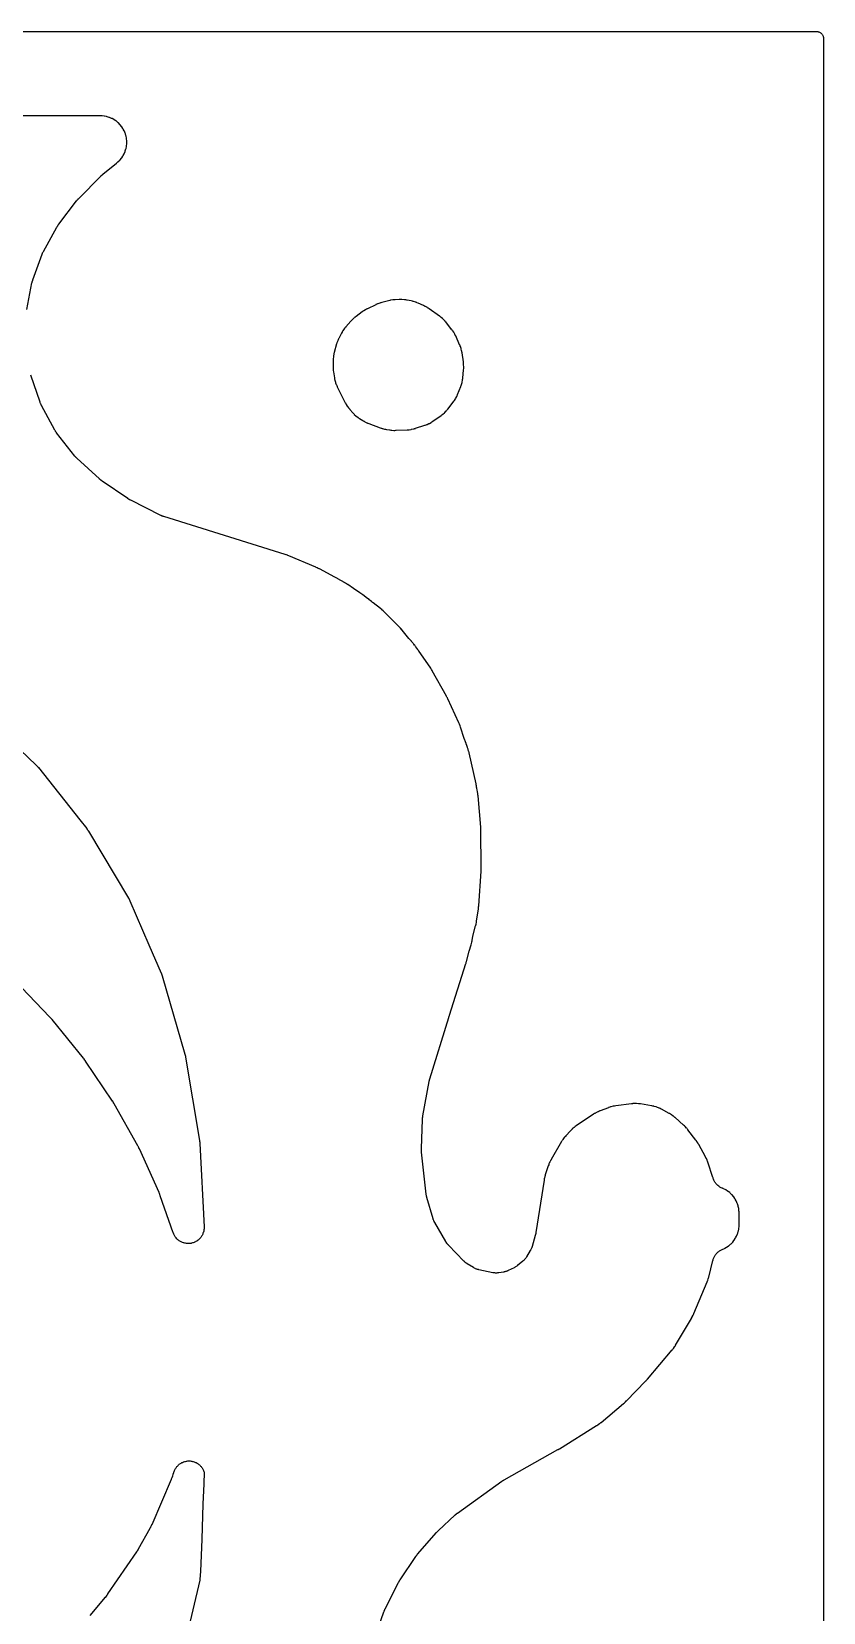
# Model space of a CAD drawing. Header units: millimetres. Extents: x 0 to 300, y 0 to 300.
# Drawn here: x 224.9 to 300, y 150 to 300.1 of the extents above; entities that cross this region are included whole.
import ezdxf

# ---------------------------------------------------------------- set-up
doc = ezdxf.new("R2010")
doc.units = ezdxf.units.MM
doc.layers.add('CUT', color=7, linetype='CONTINUOUS')

msp = doc.modelspace()

# ---------------------------------------------------------------- linework, layer by layer
at = {"layer": 'CUT'}
for points in [[(1.4375, 300.0625), (298.5266, 300.0625), (299.4119, 300.0625), (299.4853, 300.0589), (299.5435, 300.0503), (299.6005, 300.036), (299.6559, 300.0162), (299.7091, 299.991), (299.7595, 299.9608), (299.8068, 299.9257), (299.8503, 299.8863), (299.8898, 299.8427), (299.9249, 299.7954), (299.9551, 299.745), (299.9802, 299.6918), (300.0001, 299.6365), (300.0143, 299.5794), (300.023, 299.5212), (300.0266, 299.4478), (300.0266, 298.5625), (300.0266, 1.4375)], [(224.4298, 273.6712), (224.9149, 276.2021), (224.9163, 276.2092), (224.9196, 276.2257), (224.9202, 276.2288), (224.9274, 276.2607), (224.9428, 276.3244), (224.9484, 276.3462), (224.9573, 276.3762), (224.9824, 276.4551), (224.9938, 276.4887), (225.8782, 278.9309), (225.8808, 278.9378), (225.8868, 278.9539), (225.8879, 278.9569), (225.9, 278.9875), (225.9256, 279.0487), (225.9347, 279.0695), (225.9483, 279.098), (225.9861, 279.1728), (226.0029, 279.2045), (227.2848, 281.5101), (227.2928, 281.5243), (227.3119, 281.5573), (227.3202, 281.5713), (227.3304, 281.5881), (227.3389, 281.6018), (227.359, 281.6338), (227.3677, 281.6474), (227.3779, 281.663), (227.3869, 281.6765), (227.4082, 281.7078), (227.4175, 281.7211), (227.4289, 281.7372), (227.4384, 281.7504), (227.4608, 281.7809), (227.4705, 281.7939), (229.1534, 283.9996), (229.1623, 284.011), (229.1831, 284.0374), (229.1921, 284.0487), (229.2033, 284.0623), (229.2125, 284.0734), (229.2341, 284.0992), (229.2435, 284.1101), (229.2544, 284.1226), (229.2639, 284.1334), (229.2864, 284.1585), (229.2962, 284.1691), (229.3081, 284.182), (229.318, 284.1925), (229.3413, 284.2168), (229.3514, 284.2272), (231.4476, 286.3461), (231.4562, 286.3546), (231.4762, 286.3743), (231.4849, 286.3827), (231.4955, 286.3929), (231.5043, 286.4012), (231.5249, 286.4204), (231.5338, 286.4286), (231.5441, 286.4379), (231.5531, 286.446), (231.5742, 286.4646), (231.5833, 286.4726), (231.5944, 286.4822), (231.6036, 286.49), (231.6252, 286.5081), (231.6345, 286.5157), (232.9456, 287.5835), (232.9569, 287.593), (233.0297, 287.6553), (233.0408, 287.665), (233.0836, 287.7035), (233.105, 287.7238), (233.2392, 287.857), (233.2789, 287.9005), (233.3977, 288.0442), (233.433, 288.0915), (233.5371, 288.2461), (233.5676, 288.2966), (233.656, 288.4608), (233.6813, 288.514), (233.7532, 288.686), (233.7732, 288.7415), (233.8278, 288.9197), (233.8423, 288.9769), (233.8792, 289.1597), (233.888, 289.218), (233.9067, 289.4035), (233.9098, 289.4624), (233.9102, 289.6488), (233.9075, 289.7077), (233.8896, 289.8933), (233.8811, 289.9516), (233.8451, 290.1345), (233.8309, 290.1918), (233.7771, 290.3703), (233.7574, 290.4258), (233.6863, 290.5982), (233.6612, 290.6516), (233.5736, 290.8161), (233.5433, 290.8668), (233.44, 291.0219), (233.4049, 291.0693), (233.2869, 291.2136), (233.2473, 291.2574), (233.1156, 291.3893), (233.072, 291.429), (232.928, 291.5474), (232.8807, 291.5826), (232.7258, 291.6863), (232.6752, 291.7167), (232.5108, 291.8047), (232.4576, 291.8299), (232.2854, 291.9014), (232.2298, 291.9213), (232.0515, 291.9755), (231.9943, 291.9898), (231.8114, 292.0262), (231.7531, 292.0349), (231.565, 292.0535), (231.5356, 292.0556), (231.4781, 292.0585), (231.4633, 292.059), (231.3675, 292.0614), (231.3528, 292.0615), (189.7582, 292.0615)], [(257.325, 147.2432), (258.3212, 150.0585), (258.3261, 150.072), (258.3378, 150.1034), (258.3429, 150.1168), (258.3492, 150.1331), (258.3546, 150.1464), (258.3672, 150.1774), (258.3728, 150.1907), (258.3792, 150.2058), (258.385, 150.219), (258.3986, 150.2496), (258.4046, 150.2626), (258.412, 150.2785), (258.4181, 150.2915), (258.4328, 150.3216), (258.4391, 150.3345), (259.6985, 152.8279), (259.7049, 152.8403), (259.72, 152.8691), (259.7266, 152.8814), (259.7347, 152.8964), (259.7415, 152.9086), (259.7575, 152.9369), (259.7644, 152.949), (259.7725, 152.9628), (259.7797, 152.9748), (259.7966, 153.0026), (259.8039, 153.0145), (259.8129, 153.0289), (259.8204, 153.0407), (259.8382, 153.0679), (259.8459, 153.0796), (261.3355, 155.2962), (261.3436, 155.3081), (261.3629, 155.3358), (261.3712, 155.3476), (261.3815, 155.3619), (261.39, 155.3736), (261.4102, 155.4006), (261.4189, 155.4121), (261.429, 155.4253), (261.4379, 155.4367), (261.4589, 155.463), (261.468, 155.4743), (261.4792, 155.4879), (261.4884, 155.499), (261.5103, 155.5247), (261.5197, 155.5356), (263.3233, 157.5914), (263.3306, 157.5997), (263.3479, 157.6189), (263.3554, 157.6271), (263.3646, 157.6371), (263.3721, 157.6452), (263.3899, 157.664), (263.3976, 157.672), (263.4065, 157.6812), (263.4142, 157.6891), (263.4325, 157.7074), (263.4403, 157.7153), (263.45, 157.7248), (263.4579, 157.7325), (263.4766, 157.7504), (263.4847, 157.758), (265.0534, 159.2255), (265.0641, 159.2353), (265.0891, 159.258), (265.1, 159.2677), (265.1133, 159.2793), (265.1242, 159.2888), (265.15, 159.3107), (265.1612, 159.32), (265.174, 159.3305), (265.1853, 159.3397), (265.2118, 159.3607), (265.2232, 159.3696), (265.2372, 159.3804), (265.2488, 159.3891), (265.2759, 159.4093), (265.2876, 159.4179), (269.4996, 162.4452), (269.5099, 162.4525), (269.5341, 162.4694), (269.5446, 162.4765), (269.5573, 162.4852), (269.5679, 162.4922), (269.5925, 162.5084), (269.6031, 162.5152), (269.6154, 162.523), (269.6261, 162.5298), (269.6512, 162.5453), (269.662, 162.5518), (269.6753, 162.5597), (269.6862, 162.5661), (269.7117, 162.5809), (269.7227, 162.5872), (274.8336, 165.4514), (274.8393, 165.4546), (274.879, 165.4774), (274.8851, 165.4809), (274.9341, 165.5099), (274.94, 165.5135), (274.9785, 165.5368), (274.9848, 165.5407), (278.4975, 167.7297), (278.5149, 167.741), (278.6271, 167.8164), (278.6441, 167.8283), (278.7814, 167.9277), (278.7981, 167.9402), (278.9047, 168.0232), (278.9209, 168.0363), (281.0519, 169.8165), (281.0636, 169.8265), (281.1386, 169.8926), (281.15, 169.9029), (281.2421, 169.9881), (281.2532, 169.9987), (281.3248, 170.0685), (281.3357, 170.0794), (283.1469, 171.9387), (283.1536, 171.9457), (283.2, 171.9949), (283.2071, 172.0026), (283.2639, 172.0649), (283.2707, 172.0725), (283.3147, 172.1225), (283.3219, 172.1308), (285.6876, 174.9197), (285.6958, 174.9295), (285.748, 174.9938), (285.7559, 175.0038), (285.7864, 175.0431), (285.8016, 175.0635), (285.8976, 175.1983), (285.9119, 175.2194), (285.9391, 175.2611), (285.9459, 175.2719), (285.9895, 175.3422), (285.9961, 175.3531), (287.4998, 177.8984), (287.51, 177.9164), (287.5744, 178.0345), (287.584, 178.0528), (287.6596, 178.2037), (287.6686, 178.2223), (287.7247, 178.3446), (287.733, 178.3636), (288.9949, 181.385), (288.9988, 181.3948), (289.026, 181.4631), (289.0299, 181.4733), (289.0469, 181.5184), (289.0547, 181.5403), (289.1004, 181.6777), (289.107, 181.699), (289.1179, 181.7362), (289.1207, 181.7464), (289.1398, 181.8165), (289.1428, 181.8279), (289.5411, 183.4096), (289.5525, 183.4508), (289.5752, 183.5257), (289.6039, 183.6062), (289.6255, 183.6589), (289.6616, 183.7363), (289.6881, 183.7867), (289.7314, 183.8603), (289.7625, 183.9079), (289.8127, 183.9772), (289.8482, 184.0216), (289.9046, 184.0858), (289.9442, 184.1267), (290.0065, 184.1852), (290.0498, 184.2221), (290.1173, 184.2744), (290.1639, 184.3071), (290.2361, 184.3528), (290.2856, 184.3809), (290.3618, 184.4195), (290.4171, 184.4443), (290.631, 184.5405), (290.6819, 184.5663), (290.8398, 184.6562), (290.8883, 184.687), (291.0368, 184.7915), (291.0821, 184.8268), (291.2199, 184.945), (291.2617, 184.9844), (291.3875, 185.1153), (291.4253, 185.1585), (291.5381, 185.3008), (291.5716, 185.3475), (291.6703, 185.4999), (291.6991, 185.5496), (291.7828, 185.7107), (291.8067, 185.7629), (291.8746, 185.9313), (291.8935, 185.9855), (291.9449, 186.1597), (291.9585, 186.2155), (291.9931, 186.3937), (292.0013, 186.4505), (292.0189, 186.6338), (292.021, 186.6624), (292.0237, 186.7185), (292.0242, 186.7328), (292.0264, 186.8261), (292.0266, 186.8405), (292.0266, 187.8728), (292.0264, 187.8879), (292.0239, 187.9865), (292.0233, 188.0016), (292.0203, 188.0607), (292.018, 188.091), (291.9984, 188.2843), (291.9893, 188.3442), (291.9508, 188.532), (291.9356, 188.5907), (291.8784, 188.7736), (291.8574, 188.8305), (291.782, 189.0067), (291.7553, 189.0612), (291.6625, 189.2289), (291.6305, 189.2804), (291.5212, 189.4378), (291.4842, 189.4858), (291.3596, 189.6315), (291.3179, 189.6755), (291.1793, 189.8078), (291.1333, 189.8474), (290.982, 189.9651), (290.9323, 189.9998), (290.7699, 190.1016), (290.717, 190.1312), (290.5428, 190.2172), (290.5152, 190.23), (290.4609, 190.2535), (290.4551, 190.2559), (290.4536, 190.2567), (290.415, 190.2733), (290.3414, 190.3072), (290.2631, 190.3482), (290.2123, 190.3779), (290.1383, 190.4263), (290.0907, 190.4609), (290.0219, 190.5164), (289.9779, 190.5555), (289.9148, 190.6174), (289.8749, 190.6606), (289.8182, 190.7284), (289.7827, 190.7754), (289.7329, 190.8484), (289.7022, 190.8986), (289.6598, 190.9762), (289.6342, 191.0292), (289.5996, 191.1105), (289.5716, 191.1865), (289.5574, 191.2284), (289.5541, 191.2391), (289.5526, 191.2437), (289.5424, 191.2753), (289.5407, 191.2804), (289.0582, 192.7346), (289.0538, 192.7473), (289.0244, 192.8296), (289.0198, 192.8422), (289.001, 192.8912), (288.9909, 192.9161), (288.9213, 193.0762), (288.91, 193.1007), (288.8869, 193.1478), (288.8809, 193.1598), (288.8408, 193.2374), (288.8345, 193.2493), (288.1992, 194.4131), (288.1939, 194.4227), (288.1562, 194.4889), (288.1505, 194.4987), (288.125, 194.5416), (288.1122, 194.562), (288.0304, 194.6878), (288.0174, 194.7069), (287.9942, 194.7397), (287.9879, 194.7486), (287.9433, 194.8093), (287.9359, 194.8191), (287.1736, 195.8137), (287.1643, 195.8254), (287.1038, 195.9006), (287.0943, 195.912), (287.0568, 195.9562), (287.037, 195.9784), (286.905, 196.1192), (286.8841, 196.1404), (286.8424, 196.1807), (286.8316, 196.1909), (286.7605, 196.2562), (286.7495, 196.2661), (285.9491, 196.9662), (285.9369, 196.9767), (285.8561, 197.0436), (285.8435, 197.0537), (285.794, 197.0925), (285.768, 197.1118), (285.5964, 197.232), (285.5694, 197.2498), (285.516, 197.2831), (285.5022, 197.2915), (285.4117, 197.3445), (285.3977, 197.3525), (284.648, 197.7654), (284.6332, 197.7734), (284.536, 197.8234), (284.5209, 197.8309), (284.4618, 197.8593), (284.4311, 197.873), (284.2319, 197.9552), (284.1684, 197.9773), (283.9612, 198.0367), (283.9287, 198.045), (283.8647, 198.0595), (283.8482, 198.063), (283.741, 198.0842), (283.7244, 198.0873), (282.6826, 198.263), (282.6681, 198.2652), (282.5735, 198.2788), (282.5589, 198.2807), (282.5019, 198.2875), (282.4726, 198.2902), (282.2845, 198.3032), (282.2257, 198.3044), (282.0373, 198.2989), (282.0079, 198.2973), (281.9507, 198.2929), (281.936, 198.2915), (281.8409, 198.2818), (281.8263, 198.2801), (280.3402, 198.0902), (280.3228, 198.0877), (280.2096, 198.0698), (280.1922, 198.0668), (280.1247, 198.0541), (280.0902, 198.0466), (279.8681, 197.9911), (279.8341, 197.9816), (279.7685, 197.961), (279.7518, 197.9555), (279.6435, 197.9181), (279.6269, 197.9121), (278.8411, 197.6143), (278.8251, 197.608), (278.7219, 197.5655), (278.7061, 197.5587), (278.6449, 197.5314), (278.6139, 197.5165), (278.4156, 197.4141), (278.3856, 197.3975), (278.3279, 197.3634), (278.3132, 197.3544), (278.2188, 197.2949), (278.2044, 197.2855), (276.572, 196.1895), (276.5575, 196.1794), (276.4647, 196.1131), (276.4505, 196.1026), (276.396, 196.0612), (276.3686, 196.0391), (276.1954, 195.8907), (276.1694, 195.8671), (276.1201, 195.8195), (276.1076, 195.8071), (276.0277, 195.7256), (276.0156, 195.7128), (275.5902, 195.2518), (275.5793, 195.2396), (275.5095, 195.1597), (275.4989, 195.1473), (275.4583, 195.0982), (275.4382, 195.0725), (275.3122, 194.9019), (275.2935, 194.8752), (275.2585, 194.822), (275.2497, 194.8082), (275.1938, 194.718), (275.1854, 194.704), (274.1841, 192.9856), (274.1764, 192.972), (274.1274, 192.8827), (274.12, 192.8688), (274.092, 192.8144), (274.0784, 192.7862), (273.9949, 192.6006), (273.9827, 192.5717), (273.9606, 192.5147), (273.9551, 192.5), (273.9207, 192.4042), (273.9156, 192.3893), (273.6343, 191.5368), (273.6306, 191.525), (273.607, 191.4483), (273.6035, 191.4364), (273.5902, 191.39), (273.584, 191.366), (273.5464, 191.2099), (273.5411, 191.1858), (273.5317, 191.1384), (273.5295, 191.1263), (273.5155, 191.0472), (273.5135, 191.035), (272.7433, 186.0688), (272.741, 186.0552), (272.7356, 186.0235), (272.7332, 186.0099), (272.7301, 185.9933), (272.7275, 185.9798), (272.7211, 185.9483), (272.7182, 185.9348), (272.7148, 185.9192), (272.7118, 185.9057), (272.7044, 185.8743), (272.7012, 185.8609), (272.6971, 185.8445), (272.6936, 185.8312), (272.6853, 185.8), (272.6816, 185.7867), (272.3823, 184.7322), (272.3795, 184.7226), (272.3751, 184.7077), (272.3675, 184.6833), (272.3568, 184.6507), (272.3468, 184.6218), (272.3453, 184.6178), (272.3255, 184.568), (272.2964, 184.501), (272.2663, 184.4385), (272.2434, 184.3951), (272.2236, 184.3596), (272.2169, 184.3483), (272.2118, 184.3397), (271.8566, 183.7513), (271.8502, 183.7407), (271.8413, 183.7265), (271.814, 183.6852), (271.7805, 183.6375), (271.7279, 183.5696), (271.6739, 183.5064), (271.6144, 183.4432), (271.5711, 183.4016), (271.5339, 183.3677), (271.5215, 183.357), (271.512, 183.3489), (271.0103, 182.9286), (271.0029, 182.9225), (270.9915, 182.9132), (270.9724, 182.8979), (270.9464, 182.8778), (270.9231, 182.8604), (270.9198, 182.8579), (270.8775, 182.8291), (270.8188, 182.7914), (270.7618, 182.7578), (270.7206, 182.7354), (270.6861, 182.7177), (270.6747, 182.7121), (270.6661, 182.708), (270.1003, 182.4396), (270.0906, 182.4351), (270.0755, 182.4281), (270.0505, 182.4171), (270.0167, 182.4028), (269.9864, 182.3906), (269.9821, 182.389), (269.928, 182.3702), (269.8533, 182.3471), (269.7816, 182.3281), (269.7306, 182.3167), (269.6879, 182.3084), (269.674, 182.306), (269.6635, 182.3042), (269.2279, 182.2348), (269.1871, 182.2292), (269.1122, 182.2208), (269.0301, 182.2153), (268.9753, 182.2142), (268.8931, 182.2162), (268.8384, 182.2201), (268.7567, 182.2296), (268.6823, 182.2418), (268.6418, 182.2494), (267.3224, 182.5276), (267.2843, 182.5365), (267.2149, 182.5543), (267.1401, 182.577), (267.091, 182.5943), (267.0184, 182.6234), (266.971, 182.6448), (266.9012, 182.6802), (266.8388, 182.7152), (266.8051, 182.7351), (266.2281, 183.0932), (266.2203, 183.0982), (266.2081, 183.1059), (266.1881, 183.119), (266.1616, 183.1368), (266.1383, 183.153), (266.135, 183.1554), (266.0953, 183.1857), (266.0424, 183.2284), (265.9936, 183.2708), (265.9602, 183.302), (265.933, 183.3284), (265.9244, 183.3372), (265.9179, 183.3438), (264.4462, 184.87), (264.437, 184.8797), (264.4246, 184.8929), (264.3891, 184.9331), (264.3321, 185.0019), (264.3075, 185.0329), (264.2844, 185.0649), (264.2337, 185.1385), (264.2046, 185.1835), (264.1952, 185.199), (264.1884, 185.2105), (263.1426, 187), (263.138, 187.008), (263.1309, 187.0204), (263.1194, 187.0411), (263.1044, 187.0691), (263.0915, 187.0941), (263.0897, 187.0977), (263.0689, 187.1426), (263.0423, 187.2046), (263.0191, 187.2643), (263.0042, 187.3071), (262.9926, 187.3429), (262.989, 187.3545), (262.9864, 187.3634), (262.3945, 189.4001), (262.3919, 189.4095), (262.3878, 189.4241), (262.3814, 189.4482), (262.3733, 189.4808), (262.3666, 189.5098), (262.3616, 189.533), (262.3589, 189.5462), (262.3579, 189.5511), (262.3527, 189.58), (262.3421, 189.6442), (262.3365, 189.6829), (262.335, 189.696), (262.3338, 189.7057), (261.896, 193.6972), (261.8944, 193.7134), (261.8909, 193.7513), (261.8896, 193.7675), (261.8881, 193.7873), (261.8871, 193.8036), (261.885, 193.8415), (261.8842, 193.8578), (261.8835, 193.8764), (261.8831, 193.8927), (261.8824, 193.9307), (261.8822, 193.947), (261.8822, 193.9669), (261.8823, 193.9832), (261.883, 194.0212), (261.8834, 194.0375), (261.9819, 196.8041), (261.9826, 196.8204), (261.9847, 196.8583), (261.9857, 196.8746), (261.9871, 196.8944), (261.9884, 196.9106), (261.9918, 196.9484), (261.9935, 196.9646), (261.9955, 196.9832), (261.9974, 196.9994), (262.0021, 197.0371), (262.0043, 197.0532), (262.0072, 197.0728), (262.0097, 197.0889), (262.0158, 197.1264), (262.0186, 197.1425), (262.6094, 200.3827), (262.6119, 200.3957), (262.6179, 200.4262), (262.6206, 200.4392), (262.6239, 200.4551), (262.6268, 200.4681), (262.6337, 200.4983), (262.6368, 200.5113), (262.6404, 200.5261), (262.6437, 200.539), (262.6515, 200.5691), (262.6549, 200.5819), (262.6592, 200.5976), (262.6629, 200.6104), (262.6715, 200.6402), (262.6754, 200.6529), (264.4708, 206.4858), (264.4938, 206.5492), (264.4958, 206.5547), (264.5093, 206.5931), (264.5114, 206.599), (264.5277, 206.647), (264.5297, 206.6529), (264.5422, 206.691), (264.5442, 206.6972), (266.0934, 211.5857), (266.0957, 211.5931), (266.1113, 211.6446), (266.1136, 211.6526), (266.1322, 211.7172), (266.1344, 211.725), (266.1484, 211.7763), (266.1506, 211.7847), (266.4002, 212.7539), (266.5895, 213.3689), (266.5941, 213.3846), (266.6227, 213.4872), (266.6268, 213.5031), (266.6591, 213.6329), (266.6629, 213.6488), (266.6858, 213.7529), (266.6891, 213.7689), (266.7691, 214.1863), (267.0207, 215.1637), (267.0209, 215.1642), (267.0343, 215.2164), (267.0381, 215.232), (267.0614, 215.3336), (267.0648, 215.3492), (267.0906, 215.4774), (267.0935, 215.4932), (267.1113, 215.5958), (267.1139, 215.6116), (267.2859, 216.7884), (267.2874, 216.7991), (267.2969, 216.8736), (267.2983, 216.8851), (267.3083, 216.9782), (267.3094, 216.9895), (267.316, 217.0632), (267.317, 217.0753), (267.5442, 220.3758), (267.5448, 220.3865), (267.5486, 220.4609), (267.5491, 220.4724), (267.552, 220.5652), (267.5523, 220.5765), (267.5532, 220.6499), (267.5532, 220.6619), (267.553, 220.6893), (267.5533, 220.7019), (267.5533, 220.7168), (267.5278, 224.2233), (267.5276, 224.2353), (267.5255, 224.3136), (267.525, 224.3256), (267.5203, 224.4238), (267.5196, 224.4359), (267.5144, 224.514), (267.5134, 224.526), (267.2508, 227.517), (267.2485, 227.5383), (267.2419, 227.5919), (267.2416, 227.5945), (267.2261, 227.7216), (267.2234, 227.7411), (267.1988, 227.8998), (267.1955, 227.9192), (267.1717, 228.045), (267.1678, 228.0642), (267.1281, 228.2419), (267.1173, 228.3279), (267.1146, 228.3469), (267.0902, 228.5008), (267.0869, 228.5197), (267.0636, 228.6417), (267.0597, 228.6604), (266.3992, 231.6032), (266.3944, 231.6229), (266.3612, 231.7506), (266.3558, 231.7701), (266.3087, 231.9287), (266.3026, 231.9481), (266.2608, 232.0732), (266.2541, 232.0923), (266.1445, 232.387), (266.1368, 232.417), (266.1336, 232.4289), (266.1207, 232.4751), (266.1136, 232.4986), (266.0646, 232.6502), (266.0566, 232.6734), (266.04, 232.7184), (266.0356, 232.7299), (266.0065, 232.8041), (266.0019, 232.8155), (265.9445, 232.9533), (265.5987, 234.0258), (265.5928, 234.043), (265.5531, 234.1545), (265.5468, 234.1715), (265.4927, 234.3098), (265.4858, 234.3267), (265.4394, 234.4355), (265.432, 234.4522), (264.3823, 236.7213), (264.3779, 236.7307), (264.3464, 236.7956), (264.3415, 236.8056), (264.3008, 236.8859), (264.2958, 236.8956), (264.2625, 236.9584), (264.2569, 236.9687), (262.9094, 239.3962), (262.9014, 239.41), (262.8488, 239.4992), (262.8405, 239.5128), (262.7714, 239.623), (262.7628, 239.6364), (262.7055, 239.7227), (262.6965, 239.7358), (261.6577, 241.2125), (261.6346, 241.2502), (261.6236, 241.2675), (261.5505, 241.3786), (261.5389, 241.3955), (261.4424, 241.5317), (261.4302, 241.5482), (261.3496, 241.654), (261.3369, 241.6701), (261.3283, 241.6807), (261.2419, 241.8036), (261.2315, 241.8178), (261.1629, 241.9095), (261.1522, 241.9234), (261.1263, 241.9559), (261.1252, 241.9573), (261.1077, 241.9793), (261.0627, 242.0359), (261.0598, 242.0394), (261.0357, 242.0697), (261.0245, 242.0833), (260.9506, 242.1708), (260.939, 242.1841), (260.6949, 242.4561), (260.052, 243.243), (260.0424, 243.2545), (259.9791, 243.3282), (259.9692, 243.3394), (259.8874, 243.4299), (259.8773, 243.4409), (259.8103, 243.5113), (259.7999, 243.522), (258.3515, 244.9726), (258.3381, 244.9856), (258.2497, 245.0688), (258.2359, 245.0814), (258.1217, 245.1823), (258.1076, 245.1945), (258.0141, 245.272), (257.9996, 245.2837), (257.296, 245.8316), (257.2909, 245.8361), (257.2563, 245.8672), (257.2551, 245.8682), (257.2417, 245.88), (257.1531, 245.9548), (257.1392, 245.9662), (257.0253, 246.0568), (257.0112, 246.0677), (256.9182, 246.1372), (256.9038, 246.1477), (256.7631, 246.2465), (256.3155, 246.5951), (256.3048, 246.6032), (256.2351, 246.655), (256.2243, 246.6628), (256.1354, 246.7259), (256.1244, 246.7335), (256.0525, 246.7822), (256.0414, 246.7895), (255.4194, 247.1904), (254.8826, 247.5675), (254.8683, 247.5773), (254.7742, 247.6394), (254.7595, 247.6488), (254.7259, 247.6696), (254.7235, 247.6711), (254.6846, 247.6952), (254.6392, 247.7233), (254.6364, 247.725), (254.6032, 247.7455), (254.5883, 247.7544), (254.4907, 247.8109), (254.4755, 247.8194), (254.2766, 247.927), (254.2318, 247.9559), (254.2143, 247.9668), (254.099, 248.0356), (254.0811, 248.0459), (253.9335, 248.1272), (253.9153, 248.1368), (253.7955, 248.1975), (253.7769, 248.2066), (253.6563, 248.2626), (252.1926, 249.0544), (252.18, 249.061), (252.0977, 249.103), (252.0849, 249.1093), (251.9803, 249.1597), (251.9675, 249.1657), (251.8832, 249.2038), (251.8702, 249.2095), (251.8688, 249.2101), (249.2935, 250.302), (249.2798, 250.3076), (249.1902, 250.343), (249.1764, 250.3483), (249.063, 250.3899), (249.049, 250.3948), (248.9579, 250.4258), (248.9438, 250.4303), (237.4176, 254.0248), (237.4089, 254.0275), (237.3954, 254.0319), (237.3732, 254.0394), (237.3436, 254.0498), (237.3175, 254.0595), (237.2968, 254.0675), (237.285, 254.0721), (237.2807, 254.0739), (237.2554, 254.0845), (237.1996, 254.109), (237.1665, 254.1244), (237.1554, 254.1298), (237.1472, 254.1339), (234.2874, 255.5674), (234.2739, 255.5743), (234.2425, 255.5907), (234.2291, 255.5979), (234.2128, 255.6067), (234.1995, 255.6141), (234.1687, 255.6316), (234.1555, 255.6392), (234.1405, 255.648), (234.1275, 255.6558), (234.0973, 255.6743), (234.0844, 255.6823), (234.0688, 255.6923), (234.056, 255.7005), (234.0264, 255.72), (234.0138, 255.7285), (231.5827, 257.3906), (231.5696, 257.3997), (231.5394, 257.4212), (231.5265, 257.4305), (231.5109, 257.442), (231.4982, 257.4515), (231.4687, 257.4741), (231.4561, 257.4838), (231.4419, 257.4952), (231.4295, 257.5051), (231.4008, 257.5287), (231.3886, 257.5389), (231.3739, 257.5515), (231.3619, 257.5619), (231.334, 257.5865), (231.3222, 257.5971), (229.1779, 259.5592), (229.1711, 259.5655), (229.1605, 259.5754), (229.1432, 259.592), (229.1312, 259.6038), (229.1171, 259.6181), (229.1016, 259.6344), (229.0927, 259.6438), (229.0895, 259.6474), (229.0708, 259.6682), (229.03, 259.7151), (229.0061, 259.7437), (228.9982, 259.7535), (228.9924, 259.7608), (227.2504, 261.9853), (227.2446, 261.9927), (227.2357, 262.0043), (227.2214, 262.0236), (227.2024, 262.0497), (227.186, 262.0732), (227.1732, 262.092), (227.166, 262.1029), (227.1633, 262.1069), (227.1482, 262.1307), (227.1155, 262.1841), (227.0966, 262.2165), (227.0904, 262.2276), (227.0859, 262.2359), (225.8104, 264.5849), (225.8057, 264.5935), (225.7986, 264.607), (225.7872, 264.6294), (225.7722, 264.6597), (225.7594, 264.6868), (225.7496, 264.7085), (225.744, 264.7209), (225.742, 264.7256), (225.7307, 264.7528), (225.7066, 264.8137), (225.6929, 264.8505), (225.6886, 264.8631), (225.6854, 264.8724), (224.8204, 267.4582)], [(219.9499, 235.5678), (225.3081, 230.4258), (225.3191, 230.4152), (225.3444, 230.3901), (225.3551, 230.3792), (225.3681, 230.3659), (225.3786, 230.3549), (225.4031, 230.3289), (225.4134, 230.3177), (225.4252, 230.3048), (225.4354, 230.2934), (225.4589, 230.2666), (225.4689, 230.2551), (225.481, 230.2409), (225.4907, 230.2291), (225.5133, 230.2016), (225.5229, 230.1897), (229.4413, 225.2465), (230.1104, 224.4024), (230.1195, 224.3908), (230.1404, 224.3634), (230.1493, 224.3515), (230.1601, 224.337), (230.1688, 224.3251), (230.1889, 224.297), (230.1974, 224.2849), (230.207, 224.271), (230.2153, 224.2587), (230.2345, 224.23), (230.2426, 224.2176), (230.2523, 224.2025), (230.2602, 224.19), (230.2784, 224.1606), (230.2861, 224.148), (234.0763, 217.8074), (234.0837, 217.7948), (234.1008, 217.7651), (234.1081, 217.7523), (234.1168, 217.7366), (234.1238, 217.7237), (234.1399, 217.6934), (234.1467, 217.6804), (234.1544, 217.6654), (234.161, 217.6523), (234.1761, 217.6215), (234.1825, 217.6083), (234.1902, 217.592), (234.1963, 217.5787), (234.2104, 217.5475), (234.2164, 217.534), (236.0119, 213.3818), (237.173, 210.6968), (237.1785, 210.6838), (237.1911, 210.6535), (237.1964, 210.6404), (237.2027, 210.6244), (237.2078, 210.6113), (237.2194, 210.5805), (237.2243, 210.5673), (237.2297, 210.5521), (237.2344, 210.5388), (237.245, 210.5077), (237.2495, 210.4943), (237.2548, 210.478), (237.2591, 210.4646), (237.2687, 210.4332), (237.2728, 210.4197), (239.4346, 202.9833), (239.4383, 202.9705), (239.4465, 202.9405), (239.4499, 202.9277), (239.454, 202.912), (239.4572, 202.8991), (239.4646, 202.8689), (239.4676, 202.8559), (239.471, 202.841), (239.4739, 202.828), (239.4803, 202.7976), (239.483, 202.7846), (239.4861, 202.7687), (239.4886, 202.7556), (239.4941, 202.7251), (239.4964, 202.7119), (240.8133, 194.7845), (240.8153, 194.7718), (240.8198, 194.7424), (240.8216, 194.7297), (240.8238, 194.7143), (240.8254, 194.7016), (240.829, 194.672), (240.8305, 194.6594), (240.8321, 194.6448), (240.8334, 194.632), (240.8361, 194.6024), (240.8373, 194.5896), (240.8385, 194.5741), (240.8394, 194.5614), (240.8414, 194.5316), (240.8421, 194.5189), (241.2465, 186.6074), (241.2477, 186.5631), (241.2478, 186.482), (241.2436, 186.3935), (241.238, 186.3348), (241.2251, 186.2472), (241.2137, 186.1894), (241.1922, 186.1034), (241.1752, 186.047), (241.1454, 185.9636), (241.1229, 185.9091), (241.0851, 185.829), (241.0573, 185.777), (241.0118, 185.701), (240.9791, 185.652), (240.9263, 185.5809), (240.8889, 185.5353), (240.8294, 185.4697), (240.7877, 185.428), (240.7221, 185.3686), (240.6764, 185.3312), (240.6053, 185.2785), (240.5562, 185.2458), (240.4802, 185.2004), (240.4282, 185.1727), (240.3481, 185.1349), (240.2936, 185.1124), (240.2101, 185.0827), (240.1537, 185.0657), (240.0677, 185.0444), (240.0099, 185.033), (239.9223, 185.0202), (239.8636, 185.0145), (239.7751, 185.0104), (239.7161, 185.0106), (239.6277, 185.0152), (239.5691, 185.0211), (239.4815, 185.0344), (239.4237, 185.0461), (239.3379, 185.0679), (239.2815, 185.0852), (239.1982, 185.1153), (239.1439, 185.1381), (239.064, 185.1763), (239.0121, 185.2043), (238.9363, 185.2501), (238.8874, 185.2831), (238.8165, 185.3362), (238.7711, 185.3738), (238.7058, 185.4336), (238.6643, 185.4755), (238.6052, 185.5414), (238.568, 185.5871), (238.5156, 185.6586), (238.4831, 185.7078), (238.438, 185.784), (238.4105, 185.8361), (238.3732, 185.9164), (238.3426, 185.9916), (238.3269, 186.033), (237.0914, 189.5542), (237.087, 189.5662), (237.058, 189.6438), (237.0533, 189.6557), (237.0147, 189.7524), (237.0099, 189.7642), (236.9775, 189.8405), (236.9724, 189.8522), (235.1078, 194.0002), (235.1021, 194.0123), (235.0647, 194.0909), (235.0588, 194.103), (235.0096, 194.2006), (235.0034, 194.2125), (234.9625, 194.2893), (234.956, 194.301), (232.7286, 198.2667), (232.7226, 198.2772), (232.6827, 198.3449), (232.6765, 198.3553), (232.6247, 198.4393), (232.6183, 198.4495), (232.5758, 198.5155), (232.5691, 198.5256), (230.0006, 202.3424), (229.9928, 202.3536), (229.9416, 202.4261), (229.9336, 202.4371), (229.8673, 202.5266), (229.8591, 202.5375), (229.8046, 202.6075), (229.7961, 202.6182), (226.8215, 206.2717), (226.8135, 206.2813), (226.761, 206.3431), (226.7528, 206.3525), (226.6853, 206.4287), (226.677, 206.4379), (226.622, 206.4975), (226.6134, 206.5066), (223.2425, 210.0074)], [(230.4438, 149.7045), (231.904, 151.4486), (231.9134, 151.46), (231.9735, 151.5354), (231.9825, 151.5472), (232.0555, 151.6436), (232.0643, 151.6556), (232.1206, 151.7339), (232.1291, 151.746), (234.8616, 155.7557), (234.8689, 155.7665), (234.9151, 155.8376), (234.9221, 155.8486), (234.9782, 155.9392), (234.9849, 155.9503), (235.028, 156.0234), (235.0345, 156.0347), (236.1372, 158.0004), (236.1447, 158.0142), (236.1923, 158.1047), (236.1995, 158.1187), (236.2563, 158.2338), (236.2631, 158.248), (236.306, 158.3408), (236.3124, 158.3552), (238.1622, 162.6547), (238.1696, 162.6728), (238.216, 162.7911), (238.2228, 162.8094), (238.2762, 162.9597), (238.2824, 162.9782), (238.321, 163.0993), (238.3266, 163.1181), (238.3683, 163.2652), (238.3816, 163.3081), (238.4079, 163.386), (238.4409, 163.4695), (238.4655, 163.524), (238.5067, 163.6038), (238.5366, 163.6555), (238.5855, 163.7308), (238.6205, 163.7793), (238.6766, 163.8494), (238.7162, 163.8941), (238.779, 163.9582), (238.8229, 163.9988), (238.8918, 164.0564), (238.9396, 164.0923), (239.0138, 164.1428), (239.0649, 164.1738), (239.1439, 164.2166), (239.1978, 164.2424), (239.2806, 164.277), (239.3368, 164.2974), (239.4227, 164.3236), (239.4806, 164.3382), (239.5687, 164.3558), (239.6278, 164.3645), (239.7171, 164.3732), (239.7768, 164.3761), (239.8666, 164.3758), (239.9263, 164.3727), (240.0156, 164.3635), (240.0747, 164.3544), (240.1626, 164.3364), (240.2205, 164.3214), (240.3062, 164.2947), (240.3623, 164.2741), (240.445, 164.239), (240.4987, 164.2129), (240.5774, 164.1697), (240.6284, 164.1384), (240.7024, 164.0876), (240.7499, 164.0513), (240.8185, 163.9934), (240.8622, 163.9526), (240.9246, 163.8881), (240.964, 163.8432), (241.0198, 163.7728), (241.0545, 163.7241), (241.1029, 163.6485), (241.1326, 163.5967), (241.1733, 163.5166), (241.1977, 163.4621), (241.2302, 163.3784), (241.249, 163.3216), (241.2491, 163.3211), (241.2104, 162.2182), (241.1417, 160.2596), (241.0258, 156.9551), (240.9179, 153.8819), (240.8493, 153.1579), (240.848, 153.1457), (240.8449, 153.1173), (240.8435, 153.1052), (240.8417, 153.0906), (240.8402, 153.0785), (240.8376, 153.0595), (239.3937, 146.876)]]:
    msp.add_lwpolyline(points, dxfattribs=at)
msp.add_lwpolyline([(253.5001, 267.9806), (253.5026, 267.9506), (253.509, 267.8923), (253.5108, 267.8773), (253.5239, 267.7805), (253.5261, 267.7656), (253.6179, 267.194), (253.6205, 267.179), (253.6387, 267.0816), (253.6417, 267.0666), (253.6541, 267.0084), (253.6612, 266.9788), (253.7116, 266.79), (253.7303, 266.732), (253.7996, 266.5493), (253.8112, 266.521), (253.8351, 266.4665), (253.8414, 266.4526), (253.8835, 266.3629), (253.8901, 266.3492), (254.6502, 264.8311), (254.6562, 264.8194), (254.6961, 264.7439), (254.7024, 264.7324), (254.7274, 264.6875), (254.7407, 264.6649), (254.829, 264.5214), (254.8584, 264.4779), (254.9589, 264.3427), (254.9751, 264.322), (255.0075, 264.2822), (255.0159, 264.2721), (255.0712, 264.2071), (255.0799, 264.1971), (255.3689, 263.8722), (255.3784, 263.8618), (255.4409, 263.7948), (255.4506, 263.7846), (255.4891, 263.7452), (255.5093, 263.7256), (255.6414, 263.6024), (255.6844, 263.566), (255.8276, 263.4559), (255.8503, 263.4392), (255.8955, 263.4077), (255.9071, 263.3998), (255.9835, 263.3492), (255.9953, 263.3415), (256.3245, 263.1342), (256.3375, 263.1263), (256.4225, 263.0757), (256.4357, 263.0681), (256.4875, 263.0391), (256.5144, 263.0249), (256.6915, 262.937), (256.7191, 262.9242), (256.7736, 262.9005), (256.7876, 262.8946), (256.8793, 262.8575), (256.8935, 262.852), (257.9597, 262.4519), (257.9743, 262.4466), (258.069, 262.4138), (258.0836, 262.409), (258.141, 262.3907), (258.1706, 262.3822), (258.3644, 262.3314), (258.3945, 262.3243), (258.4534, 262.3121), (258.4686, 262.3091), (258.5672, 262.2913), (258.5824, 262.2887), (258.8555, 262.2465), (258.8701, 262.2444), (258.9653, 262.2321), (258.9799, 262.2304), (259.0373, 262.2244), (259.0667, 262.2221), (259.2582, 262.2115), (259.2877, 262.2106), (259.3453, 262.2103), (259.3601, 262.2104), (259.456, 262.2122), (259.4708, 262.2127), (260.5238, 262.2585), (260.5376, 262.2592), (260.6269, 262.2652), (260.6406, 262.2662), (260.6942, 262.271), (260.7216, 262.2741), (260.8966, 262.2979), (260.9508, 262.3079), (261.1228, 262.3476), (261.1495, 262.3545), (261.2013, 262.369), (261.2145, 262.3728), (261.3002, 262.399), (261.3133, 262.4031), (262.2149, 262.7009), (262.2286, 262.7056), (262.3171, 262.7372), (262.3307, 262.7423), (262.3834, 262.7625), (262.4102, 262.7736), (262.5798, 262.8484), (262.6316, 262.8743), (262.7932, 262.9651), (262.8181, 262.9799), (262.866, 263.0099), (262.8781, 263.0177), (262.9565, 263.0696), (262.9685, 263.0777), (263.7376, 263.6133), (263.7497, 263.622), (263.8282, 263.6796), (263.8401, 263.6886), (263.8864, 263.7244), (263.9096, 263.7433), (264.0553, 263.8681), (264.0988, 263.9092), (264.2314, 264.0479), (264.2515, 264.0701), (264.2898, 264.1143), (264.2994, 264.1258), (264.3612, 264.2009), (264.3706, 264.2126), (264.8946, 264.8836), (264.9033, 264.895), (264.959, 264.97), (264.9674, 264.9816), (264.9998, 265.0275), (265.0158, 265.0513), (265.1148, 265.2067), (265.1433, 265.2565), (265.2269, 265.4206), (265.2393, 265.4465), (265.2624, 265.4977), (265.2682, 265.5109), (265.3045, 265.5969), (265.3099, 265.6102), (265.614, 266.3814), (265.619, 266.3945), (265.6503, 266.4797), (265.655, 266.4928), (265.6726, 266.5444), (265.681, 266.5711), (265.7309, 266.743), (265.7439, 266.7972), (265.7776, 266.973), (265.7823, 267.0006), (265.79, 267.0546), (265.7919, 267.0684), (265.8027, 267.1585), (265.8042, 267.1724), (265.8791, 267.9483), (265.8806, 267.9666), (265.8885, 268.0857), (265.8894, 268.104), (265.8919, 268.1755), (265.8921, 268.2123), (265.8858, 268.4506), (265.8838, 268.4873), (265.8775, 268.5586), (265.8756, 268.5769), (265.8616, 268.6954), (265.8592, 268.7136), (265.731, 269.5702), (265.7288, 269.5838), (265.7135, 269.6719), (265.711, 269.6854), (265.7006, 269.7382), (265.6947, 269.765), (265.6528, 269.9363), (265.6372, 269.989), (265.5798, 270.1557), (265.5702, 270.1815), (265.5504, 270.2315), (265.5452, 270.2442), (265.5103, 270.3265), (265.5048, 270.3391), (265.1298, 271.1708), (265.1245, 271.1822), (265.0892, 271.2562), (265.0836, 271.2676), (265.0615, 271.3116), (265.0497, 271.3339), (264.9711, 271.4753), (264.9447, 271.5183), (264.8545, 271.6525), (264.8399, 271.6731), (264.8107, 271.7129), (264.8032, 271.723), (264.7532, 271.788), (264.7454, 271.7979), (264.1822, 272.5002), (264.1734, 272.5108), (264.1158, 272.5795), (264.1068, 272.5899), (264.0711, 272.6304), (264.0524, 272.6506), (263.9296, 272.7779), (263.8895, 272.8157), (263.7555, 272.9311), (263.7342, 272.9486), (263.6917, 272.9819), (263.6808, 272.9903), (263.609, 273.044), (263.5978, 273.0521), (262.6202, 273.7484), (262.6078, 273.757), (262.5266, 273.8118), (262.514, 273.82), (262.4645, 273.8517), (262.4387, 273.8673), (262.2686, 273.9643), (262.242, 273.9786), (262.1895, 274.0052), (262.176, 274.0118), (262.0875, 274.0538), (262.0738, 274.0601), (261.5731, 274.2824), (261.5576, 274.289), (261.4562, 274.3307), (261.4406, 274.3369), (261.379, 274.3602), (261.3472, 274.3712), (261.1383, 274.4371), (261.1058, 274.4463), (261.0421, 274.4625), (261.0257, 274.4665), (260.9188, 274.4905), (260.9022, 274.494), (260.513, 274.5701), (260.4955, 274.5732), (260.3819, 274.592), (260.3643, 274.5946), (260.2958, 274.6038), (260.2606, 274.6075), (260.031, 274.6247), (259.9956, 274.6264), (259.9265, 274.6274), (259.9088, 274.6275), (259.7936, 274.6259), (259.7759, 274.6254), (259.3985, 274.609), (259.3828, 274.6081), (259.2808, 274.601), (259.2651, 274.5997), (259.2039, 274.5938), (259.1727, 274.59), (258.9705, 274.5598), (258.9395, 274.5544), (258.8793, 274.5421), (258.8639, 274.5388), (258.7642, 274.5157), (258.7489, 274.512), (258.1189, 274.349), (258.1049, 274.3452), (258.0136, 274.3192), (257.9996, 274.315), (257.9452, 274.2981), (257.9176, 274.2887), (257.7395, 274.2236), (257.7123, 274.2129), (257.6598, 274.1908), (257.6465, 274.185), (257.56, 274.146), (257.5467, 274.1398), (256.7448, 273.7546), (256.7322, 273.7484), (256.651, 273.7071), (256.6386, 273.7005), (256.5905, 273.6746), (256.5661, 273.6607), (256.4101, 273.5669), (256.3864, 273.5519), (256.3408, 273.5215), (256.3293, 273.5136), (256.2547, 273.4614), (256.2433, 273.4532), (255.6722, 273.0327), (255.6589, 273.0226), (255.5736, 272.9561), (255.5607, 272.9457), (255.5106, 272.9044), (255.4855, 272.8825), (255.3268, 272.7359), (255.3029, 272.7127), (255.2578, 272.6661), (255.2464, 272.654), (255.1733, 272.5743), (255.1622, 272.5618), (254.7043, 272.0337), (254.693, 272.0202), (254.6207, 271.9318), (254.6098, 271.9181), (254.568, 271.8637), (254.5474, 271.8353), (254.4191, 271.6466), (254.4002, 271.617), (254.3651, 271.5582), (254.3563, 271.543), (254.3007, 271.4433), (254.2923, 271.4278), (254.0272, 270.9186), (254.0201, 270.9045), (253.9751, 270.8123), (253.9684, 270.798), (253.9428, 270.742), (253.9305, 270.7129), (253.8554, 270.5221), (253.8446, 270.4924), (253.8251, 270.434), (253.8203, 270.4189), (253.7904, 270.3208), (253.786, 270.3057), (253.6255, 269.7248), (253.6212, 269.7083), (253.5946, 269.6002), (253.5908, 269.5835), (253.5767, 269.5182), (253.5704, 269.4845), (253.536, 269.2648), (253.5317, 269.2308), (253.5251, 269.1644), (253.5237, 269.1473), (253.5159, 269.0363), (253.515, 269.0192), (253.4891, 268.3921), (253.4887, 268.3771), (253.4871, 268.2794), (253.487, 268.2643), (253.4875, 268.2056), (253.4886, 268.1756)], close=True, dxfattribs=at)

doc.saveas('drawing.dxf')
